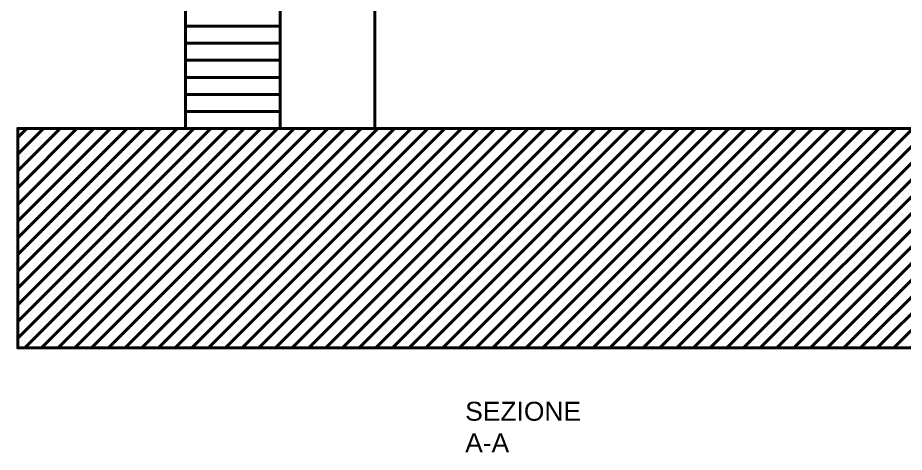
# Model space of a CAD drawing. Header units: inches. Extents: x -422522 to 22891, y -2973 to 414515.
# Drawn here: x 2182 to 3120, y -2928 to -2469 of the extents above; entities that cross this region are included whole.
import ezdxf

# ---------------------------------------------------------------- set-up
doc = ezdxf.new("R2010")
doc.units = ezdxf.units.IN
doc.header["$MEASUREMENT"] = 0
doc.layers.get('0').update_dxf_attribs({"lineweight": 40})
doc.layers.add('pino marittimo', color=7, linetype='Continuous')
doc.styles.get("Standard").update_dxf_attribs({"font": 'Arial.ttf'})

msp = doc.modelspace()

# ---------------------------------------------------------------- hatches: boundary and pattern name
h = msp.add_hatch()
h.set_pattern_fill('ANSI31', color=0, scale=100)
h.set_pattern_definition([(45, (-18405.01, -5045.725), (-8.838835, 8.838835), [])])
h.paths.add_polyline_path([(4057.5647, -2817.96456), (4057.5647, -2586.02241), (3869.93503, -2586.37348), (3869.93503, -2586.02241), (3577.93503, -2586.02241), (2182.37463, -2586.02241), (2182.37463, -2817.96456)])

# ---------------------------------------------------------------- linework, layer by layer
for p, q in [((2359.93503, -2206.02699), (2359.93503, -2586.02241)), ((2559.93503, -2586.02241), (2559.93503, -2206.02699)), ((2459.93503, -2586.02241), (2459.93503, -2224.02241)), ((2359.93501, -2496.02239), (2359.93501, -2478.02239)), ((2359.93501, -2478.02239), (2459.93503, -2478.02239)), ((2359.93501, -2496.02239), (2459.93501, -2496.02239)), ((2459.93501, -2514.02239), (2359.93501, -2514.02239)), ((2359.93501, -2532.02239), (2459.93501, -2532.02239)), ((2459.93501, -2550.02239), (2359.93501, -2550.02239)), ((2359.93501, -2568.02239), (2459.93501, -2568.02239)), ((2182.37463, -2586.02241), (2612.37463, -2586.02241)), ((2459.93501, -2586.02239), (2359.93501, -2586.02239)), ((2359.93503, -2586.02241), (2459.93503, -2586.02241))]:
    msp.add_line(p, q)
at = {"ltscale": 12}
msp.add_lwpolyline([(4057.5647, -2586.02241), (2182.37463, -2586.02241), (2182.37463, -2817.96456), (4057.5647, -2817.96456)], close=True, dxfattribs=at)
at = {"layer": 'pino marittimo'}
msp.add_line((2630.22264, -2586.02241), (2610.77598, -2586.02241), dxfattribs=at)

# ---------------------------------------------------------------- texts
at = {"insert": (2655.59717, -2874.95543), "char_height": 20, "attachment_point": 1}
msp.add_mtext_dynamic_manual_height_columns('SEZIONE A-A', width=10.2821033, gutter_width=1, heights=[0], dxfattribs=at)

doc.saveas('drawing.dxf')
